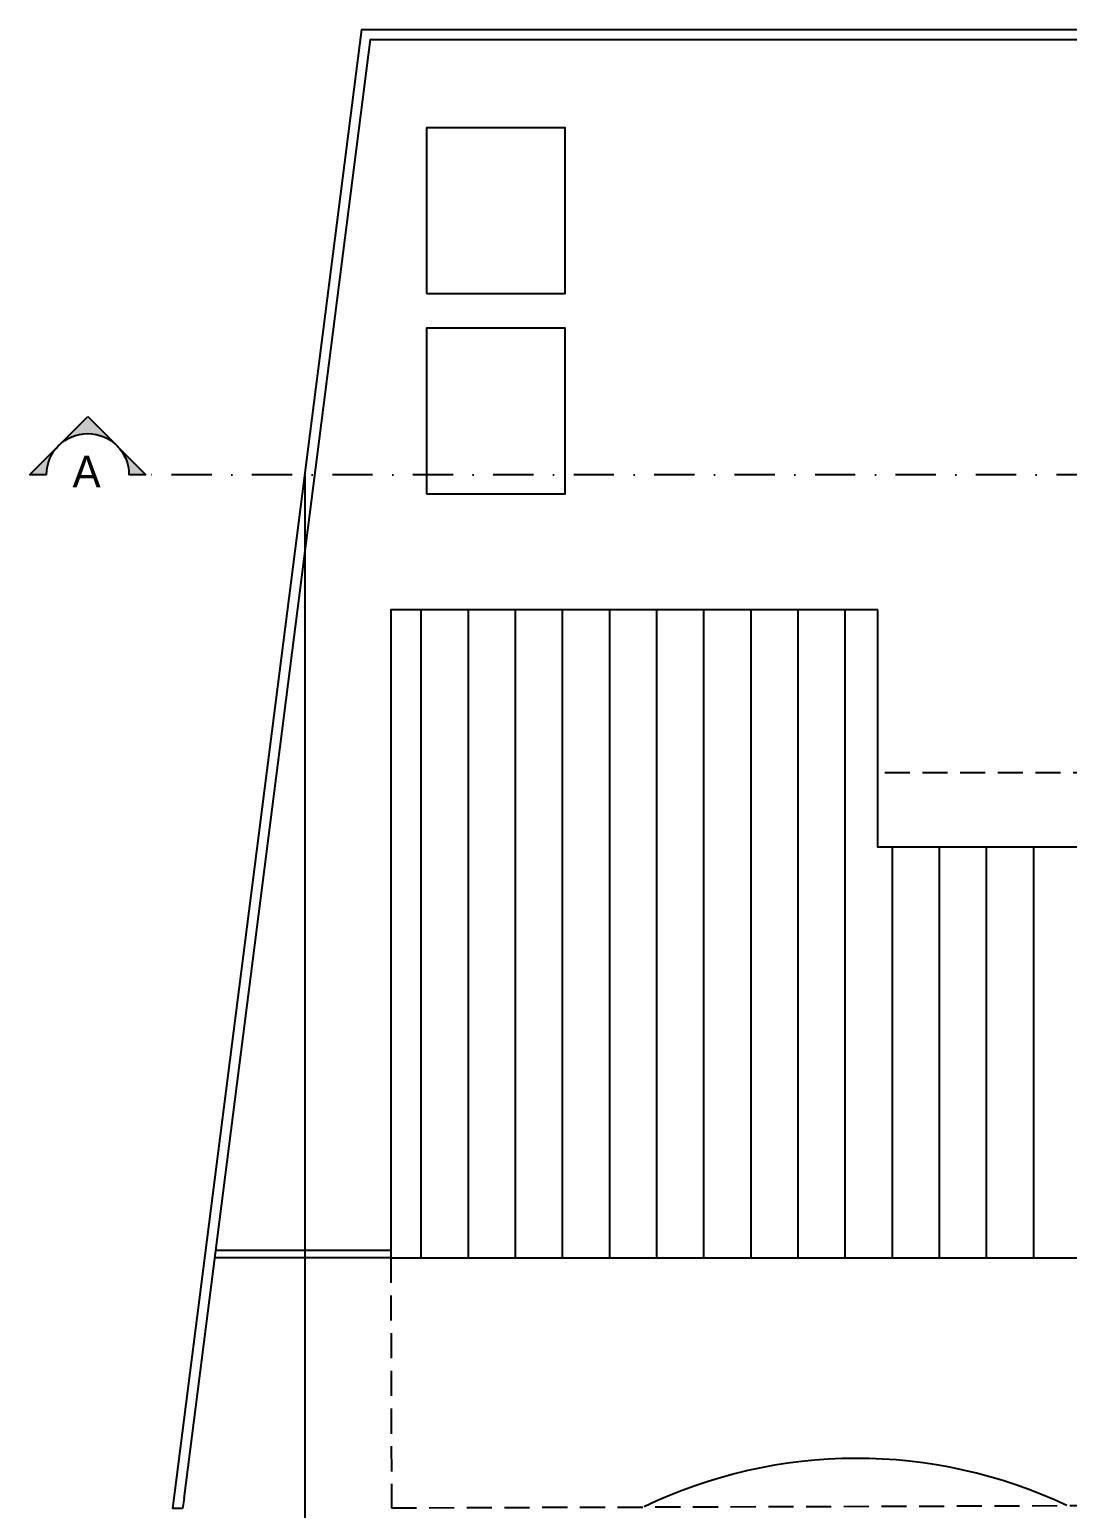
# Model space of a CAD drawing. Header units: centimetres. Extents: x 0 to 1099704, y -139216 to 99734.
# Drawn here: x 1070622 to 1072720, y 7848 to 10838 of the extents above; entities that cross this region are included whole.
import ezdxf

# ---------------------------------------------------------------- set-up
doc = ezdxf.new("R2010")
doc.units = ezdxf.units.CM
doc.header["$LTSCALE"] = 4
doc.linetypes.add('DASHDOT', pattern=[25.4, 12.7, -6.35, 0, -6.35])
doc.linetypes.add('HIDDENX2', pattern=[19.05, 12.7, -6.35])
for name, color, linetype in [('0.1', 1, 'Continuous'), ('0.2', 2, 'Continuous'), ('0.4', 4, 'Continuous'), ('0.6', 6, 'Continuous'), ('B-CORTE', 4, 'DASHDOT')]:
    doc.layers.add(name, color=color, linetype=linetype)
doc.layers.add('C-TEXTO-01', color=2, linetype='Continuous', lineweight=20)
doc.styles.add('Esc.125', font='ERASLGHT.TTF', dxfattribs={"height": 22.5})

# ---------------------------------------------------------------- blocks, each defined once
blk = doc.blocks.new('A$C4B335074')
at = {"layer": 'B-CORTE', "linetype": 'Continuous'}
h = blk.add_hatch(color=256, dxfattribs=at)
h.paths.add_polyline_path([(14.71, 14.71), (7.35, 7.35, -0.414214), (22.06, 7.35)])
h.paths.add_polyline_path([(22.06, 7.35, -0.198912), (25.11, 0), (29.42, 0)])
h.paths.add_polyline_path([(7.35, 7.35), (0, 0), (4.31, 0, -0.198912)])
for p, q in [((14.71, 14.71), (0, 0)), ((29.42, 0), (14.71, 14.71)), ((0, 0), (4.31, 0)), ((25.11, 0), (29.42, 0))]:
    blk.add_line(p, q, dxfattribs=at)
at = {"layer": 'B-CORTE', "linetype": 'Continuous', "ltscale": 0.4}
blk.add_arc((14.71, 0), 10.4, 0, 180, dxfattribs=at)

msp = doc.modelspace()

# ---------------------------------------------------------------- hatches: boundary and pattern name
at = {"layer": '0.4', "true_color": 0xf8f3ec}
h = msp.add_hatch(dxfattribs=at)
h.set_pattern_fill('ANSI31', scale=30, angle=45)
h.set_pattern_definition([(90, (226927.4, 32923.72), (-95.25, 0), [])])
h.paths.add_polyline_path([(1075412.609, 8174.263), (1075012.609, 8174.263), (1075012.609, 7859.263), (1075412.609, 7859.263)])
h.paths.add_polyline_path([(1077332.618, 8953.137), (1075412.609, 8953.137), (1075412.609, 8023.137), (1077332.618, 8023.137)])
h.paths.add_polyline_path([(1073242.311, 9184.745), (1072337.311, 9184.745), (1072337.311, 9664.745), (1071352.311, 9664.745), (1071352.311, 8354.745), (1073242.311, 8354.745)])

# ---------------------------------------------------------------- linework, layer by layer
at = {"layer": '0.1', "linetype": 'HIDDENX2'}
for points in [[(1074006.894, 8371.359), (1074006.894, 8521.359), (1073392.311, 8521.359), (1073392.311, 9334.745), (1072337.311, 9334.745)], [(1071352.311, 8354.745), (1071353.693, 7849.26), (1073432.285, 7856.064)]]:
    msp.add_lwpolyline(points, dxfattribs=at)
at = {"layer": '0.1'}
msp.add_arc((1072294.552, 6956.25), 992.987, 64.664727, 115.648534, dxfattribs=at)
at = {"layer": '0.2'}
msp.add_ray((1071178.508, 9937.82), (0, -1), dxfattribs=at)
for points in [[(1071424.802, 10303.882), (1071704.802, 10303.882), (1071704.802, 10638.882), (1071424.802, 10638.882)], [(1071424.802, 9898.851), (1071704.802, 9898.851), (1071704.802, 10233.851), (1071424.802, 10233.851)]]:
    msp.add_lwpolyline(points, close=True, dxfattribs=at)
msp.add_lwpolyline([(1072337.311, 9664.745), (1071352.311, 9664.745), (1071352.311, 8354.745), (1073242.311, 8354.745), (1073242.311, 9184.745), (1072337.311, 9184.745), (1072337.311, 9664.745)], dxfattribs=at)
at = {"layer": '0.4'}
msp.add_line((1070934.285, 7868.114), (1070931.162, 7848.105), dxfattribs=at)
for points in [[(1070931.162, 7848.105), (1070911.56, 7848.052), (1071293.446, 10837.601), (1084293.886, 10837.601), (1083455.956, 8421.334)], [(1070934.285, 7868.114), (1071311.054, 10817.601), (1084265.782, 10817.601), (1083441.723, 8441.334)]]:
    msp.add_lwpolyline(points, dxfattribs=at)
at = {"layer": '0.6'}
for p, q in [((1071352.311, 8354.745), (1070996.448, 8354.745)), ((1071352.311, 8369.745), (1070998.364, 8369.745))]:
    msp.add_line(p, q, dxfattribs=at)
at = {"layer": 'B-CORTE', "ltscale": 1.6}
msp.add_line((1084165.596, 9937.82), (1070857.251, 9937.82), dxfattribs=at)

# ---------------------------------------------------------------- block references
at = {"layer": 'B-CORTE', "xscale": -8, "yscale": 8, "zscale": 8}
msp.add_blockref('A$C4B335074', (1070857.251, 9937.82), dxfattribs=at)

# ---------------------------------------------------------------- texts
at = {"layer": 'C-TEXTO-01', "insert": (1070765.751, 9975.963), "char_height": 64, "width": 90.27725, "attachment_point": 3, "style": 'Esc.125'}
msp.add_mtext('A', dxfattribs=at)

doc.saveas('drawing.dxf')
